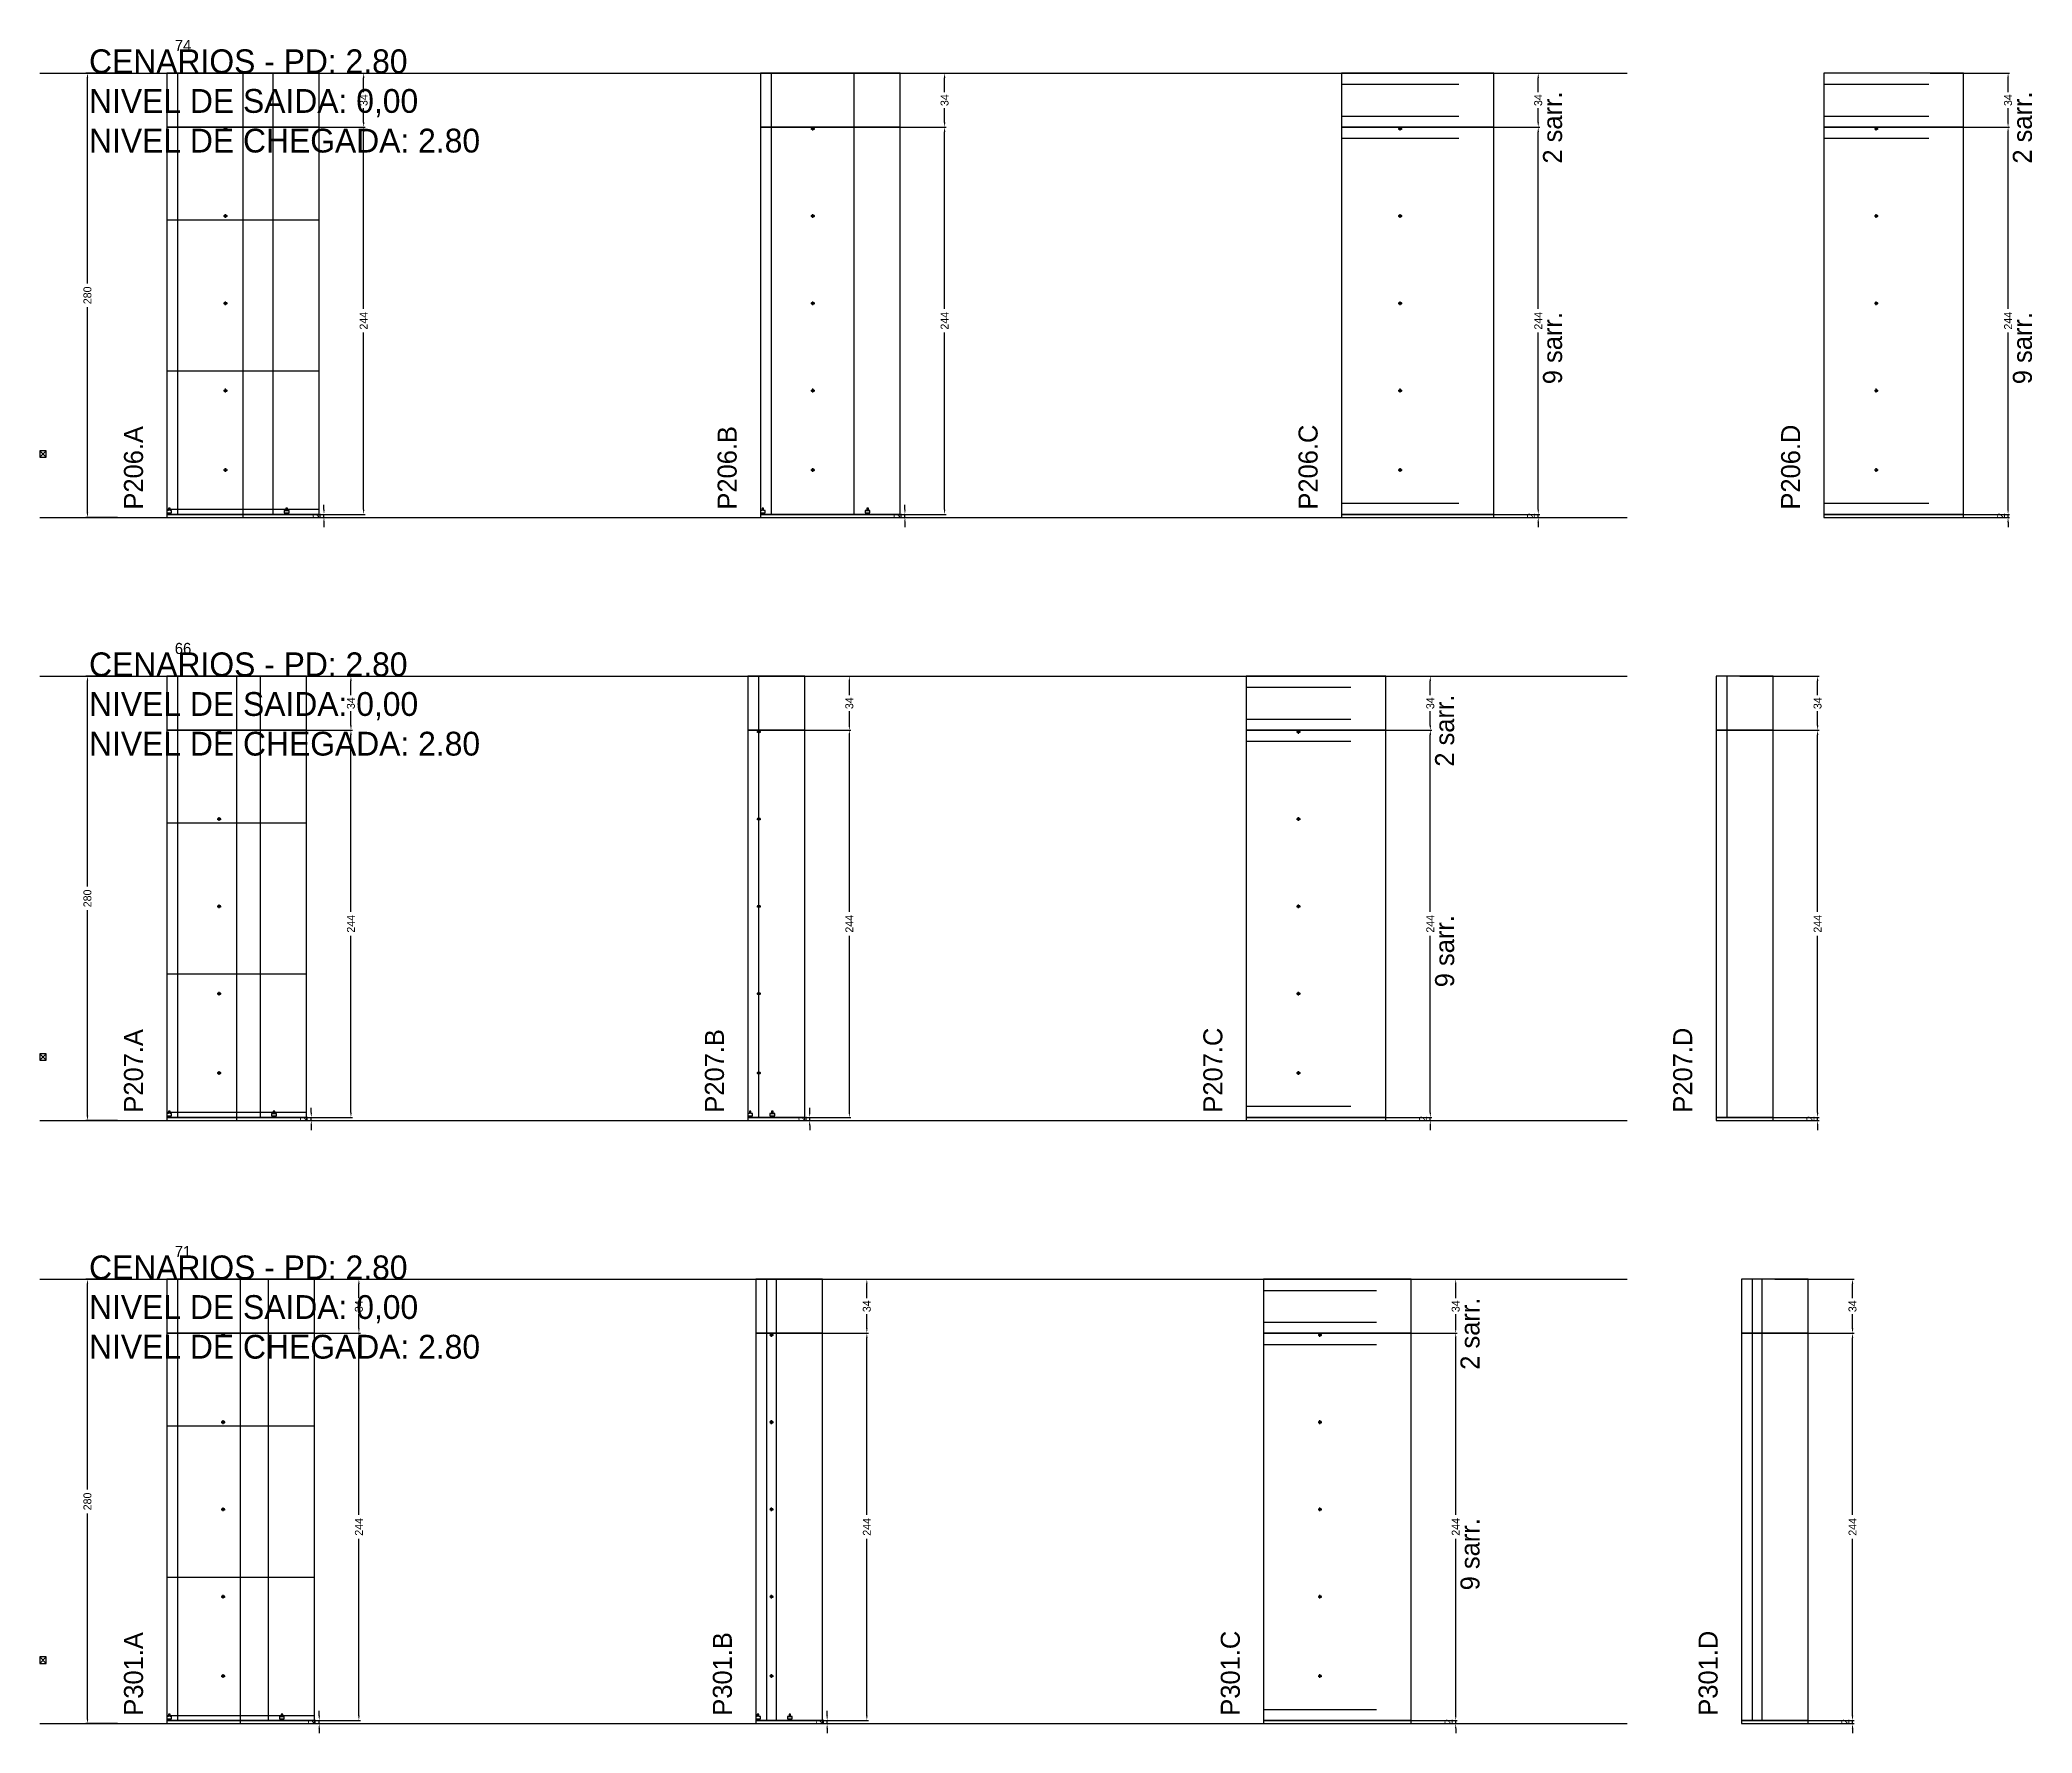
# Model space of a CAD drawing. Header units: centimetres. Extents: x -8500 to 4127, y -3806 to 295.
# Drawn here: x -7000 to -5745, y -3046 to -1979 of the extents above; entities that cross this region are included whole.
import ezdxf

# ---------------------------------------------------------------- set-up
doc = ezdxf.new("R2010")
doc.units = ezdxf.units.CM
doc.linetypes.add('DASHED', pattern=[2, -2])
for name, color, linetype in [('COTA', 241, 'Continuous'), ('COTAS FURACAO', 16, 'Continuous'), ('Madeira', 30, 'Continuous'), ('NOMENCLATURA', 7, 'Continuous'), ('Nível', 160, 'Continuous'), ('Painéis', 200, 'Continuous'), ('Perfil Metálico', 150, 'Continuous'), ('SARR_2.2x7', 40, 'Continuous'), ('SARRAFO DE PRESSAO', 200, 'Continuous'), ('texto', 7, 'Continuous')]:
    doc.layers.add(name, color=color, linetype=linetype)
doc.dimstyles.new('PAINEL-NOVA', dxfattribs={"dimtxt": 5, "dimasz": 3, "dimexe": 1, "dimexo": 1, "dimgap": 1, "dimtad": 1, "dimcen": 2.5, "dimazin": 3, "dimtfac": 1, "dimtmove": 0, "dimatfit": 3})

# ---------------------------------------------------------------- blocks, each defined once
blk = doc.blocks.new('_CLOSEDFILLED')
at = {"color": 0, "linetype": 'BYBLOCK'}
blk.add_solid([(-1, 0.16), (0, 0), (-1, -0.16)], dxfattribs=at)
blk = doc.blocks.new('*D131')
for p, q in [((-6951, -2000), (-6971, -2000)), ((-6970, -2132.5), (-6970, -2003)), ((-6970, -2277), (-6970, -2147.5)), ((-6951, -2280), (-6971, -2280))]:
    blk.add_line(p, q)
at = {"layer": 'Defpoints'}
for p in [(-6950, -2000), (-6970, -2280), (-6950, -2280)]:
    blk.add_point(p, dxfattribs=at)
at = {"layer": 'COTA', "xscale": 3, "yscale": 3}
for p, rotation in [((-6970, -2000), 90), ((-6970, -2280), 270)]:
    blk.add_blockref('_CLOSEDFILLED', p, dxfattribs=dict(at, rotation=rotation))
at = {"layer": 'COTA', "insert": (-6970, -2140), "char_height": 5, "attachment_point": 5, "rotation": 90}
blk.add_mtext('280', dxfattribs=at)
blk = doc.blocks.new('MULDURA')
at = {"layer": 'Paineis'}
for p, q in [((0, 0), (4, 4)), ((4, 0), (0, 4))]:
    blk.add_line(p, q, dxfattribs=at)
blk.add_lwpolyline([(0, 0), (4, 0), (4, 4), (0, 4)], close=True, dxfattribs=at)
blk = doc.blocks.new('*D133')
for p, q in [((-6845, -2034), (-6795, -2034)), ((-6796, -2148.5), (-6796, -2037)), ((-6796, -2275), (-6796, -2163.5)), ((-6845, -2278), (-6795, -2278))]:
    blk.add_line(p, q)
at = {"layer": 'Defpoints'}
for p in [(-6846, -2034), (-6846, -2278), (-6796, -2278)]:
    blk.add_point(p, dxfattribs=at)
at = {"layer": 'COTA', "xscale": 3, "yscale": 3}
for p, rotation in [((-6796, -2034), 90), ((-6796, -2278), 270)]:
    blk.add_blockref('_CLOSEDFILLED', p, dxfattribs=dict(at, rotation=rotation))
at = {"layer": 'COTA', "insert": (-6796, -2156), "char_height": 5, "attachment_point": 5, "rotation": 90}
blk.add_mtext('244', dxfattribs=at)
blk = doc.blocks.new('*D134')
for p, q in [((-6845, -2000), (-6795, -2000)), ((-6796, -2012), (-6796, -2003)), ((-6796, -2031), (-6796, -2022)), ((-6845, -2034), (-6795, -2034))]:
    blk.add_line(p, q)
at = {"layer": 'Defpoints'}
for p in [(-6846, -2000), (-6846, -2034), (-6796, -2034)]:
    blk.add_point(p, dxfattribs=at)
at = {"layer": 'COTA', "xscale": 3, "yscale": 3}
for p, rotation in [((-6796, -2000), 90), ((-6796, -2034), 270)]:
    blk.add_blockref('_CLOSEDFILLED', p, dxfattribs=dict(at, rotation=rotation))
at = {"layer": 'COTA', "insert": (-6796, -2017), "char_height": 5, "attachment_point": 5, "rotation": 90}
blk.add_mtext('34', dxfattribs=at)
blk = doc.blocks.new('SLIPTEE')
at = {"layer": 'Paineis'}
blk.add_lwpolyline([(0, 0), (3, 0), (3, 1.5), (2, 1.5), (2, 3), (1, 3), (1, 1.5), (0, 1.5)], close=True, dxfattribs=at)
blk = doc.blocks.new('SLIPTDD')
at = {"layer": 'Paineis'}
blk.add_line((0, 1.5), (3, 1.5), dxfattribs=at)
blk.add_lwpolyline([(0, 0), (3, 0), (3, 1.5), (2, 1.5), (2, 3), (1, 3), (1, 1.5), (0, 1.5)], close=True, dxfattribs=at)
blk = doc.blocks.new('furacao')
at = {"layer": 'COTAS FURACAO'}
for p, q in [((-1.2, 0), (1.2, 0)), ((0, -1.2), (0, 1.2))]:
    blk.add_line(p, q, dxfattribs=at)
blk.add_circle((0, 0), 0.8, dxfattribs=at)
blk = doc.blocks.new('*D136')
for p, q in [((-6479, -2034), (-6429, -2034)), ((-6430, -2148.5), (-6430, -2037)), ((-6430, -2275), (-6430, -2163.5)), ((-6479, -2278), (-6429, -2278))]:
    blk.add_line(p, q)
at = {"layer": 'Defpoints'}
for p in [(-6480, -2034), (-6480, -2278), (-6430, -2278)]:
    blk.add_point(p, dxfattribs=at)
at = {"layer": 'COTA', "xscale": 3, "yscale": 3}
for p, rotation in [((-6430, -2034), 90), ((-6430, -2278), 270)]:
    blk.add_blockref('_CLOSEDFILLED', p, dxfattribs=dict(at, rotation=rotation))
at = {"layer": 'COTA', "insert": (-6430, -2156), "char_height": 5, "attachment_point": 5, "rotation": 90}
blk.add_mtext('244', dxfattribs=at)
blk = doc.blocks.new('*D137')
for p, q in [((-6479, -2000), (-6429, -2000)), ((-6430, -2012), (-6430, -2003)), ((-6430, -2031), (-6430, -2022)), ((-6479, -2034), (-6429, -2034))]:
    blk.add_line(p, q)
at = {"layer": 'Defpoints'}
for p in [(-6480, -2000), (-6480, -2034), (-6430, -2034)]:
    blk.add_point(p, dxfattribs=at)
at = {"layer": 'COTA', "xscale": 3, "yscale": 3}
for p, rotation in [((-6430, -2000), 90), ((-6430, -2034), 270)]:
    blk.add_blockref('_CLOSEDFILLED', p, dxfattribs=dict(at, rotation=rotation))
at = {"layer": 'COTA', "insert": (-6430, -2017), "char_height": 5, "attachment_point": 5, "rotation": 90}
blk.add_mtext('34', dxfattribs=at)
blk = doc.blocks.new('*D139')
for p, q in [((-6105, -2034), (-6055, -2034)), ((-6056, -2148.5), (-6056, -2037)), ((-6056, -2275), (-6056, -2163.5)), ((-6105, -2278), (-6055, -2278))]:
    blk.add_line(p, q)
at = {"layer": 'Defpoints'}
for p in [(-6106, -2034), (-6106, -2278), (-6056, -2278)]:
    blk.add_point(p, dxfattribs=at)
at = {"layer": 'COTA', "xscale": 3, "yscale": 3}
for p, rotation in [((-6056, -2034), 90), ((-6056, -2278), 270)]:
    blk.add_blockref('_CLOSEDFILLED', p, dxfattribs=dict(at, rotation=rotation))
at = {"layer": 'COTA', "insert": (-6056, -2156), "char_height": 5, "attachment_point": 5, "rotation": 90}
blk.add_mtext('244', dxfattribs=at)
blk = doc.blocks.new('*D140')
for p, q in [((-6105, -2000), (-6055, -2000)), ((-6056, -2012), (-6056, -2003)), ((-6056, -2031), (-6056, -2022)), ((-6105, -2034), (-6055, -2034))]:
    blk.add_line(p, q)
at = {"layer": 'Defpoints'}
for p in [(-6106, -2000), (-6106, -2034), (-6056, -2034)]:
    blk.add_point(p, dxfattribs=at)
at = {"layer": 'COTA', "xscale": 3, "yscale": 3}
for p, rotation in [((-6056, -2000), 90), ((-6056, -2034), 270)]:
    blk.add_blockref('_CLOSEDFILLED', p, dxfattribs=dict(at, rotation=rotation))
at = {"layer": 'COTA', "insert": (-6056, -2017), "char_height": 5, "attachment_point": 5, "rotation": 90}
blk.add_mtext('34', dxfattribs=at)
blk = doc.blocks.new('*D142')
for p, q in [((-5809, -2034), (-5759, -2034)), ((-5760, -2148.5), (-5760, -2037)), ((-5760, -2275), (-5760, -2163.5)), ((-5809, -2278), (-5759, -2278))]:
    blk.add_line(p, q)
at = {"layer": 'Defpoints'}
for p in [(-5810, -2034), (-5810, -2278), (-5760, -2278)]:
    blk.add_point(p, dxfattribs=at)
at = {"layer": 'COTA', "xscale": 3, "yscale": 3}
for p, rotation in [((-5760, -2034), 90), ((-5760, -2278), 270)]:
    blk.add_blockref('_CLOSEDFILLED', p, dxfattribs=dict(at, rotation=rotation))
at = {"layer": 'COTA', "insert": (-5760, -2156), "char_height": 5, "attachment_point": 5, "rotation": 90}
blk.add_mtext('244', dxfattribs=at)
blk = doc.blocks.new('*D143')
for p, q in [((-5809, -2000), (-5759, -2000)), ((-5760, -2012), (-5760, -2003)), ((-5760, -2031), (-5760, -2022)), ((-5809, -2034), (-5759, -2034))]:
    blk.add_line(p, q)
at = {"layer": 'Defpoints'}
for p in [(-5810, -2000), (-5810, -2034), (-5760, -2034)]:
    blk.add_point(p, dxfattribs=at)
at = {"layer": 'COTA', "xscale": 3, "yscale": 3}
for p, rotation in [((-5760, -2000), 90), ((-5760, -2034), 270)]:
    blk.add_blockref('_CLOSEDFILLED', p, dxfattribs=dict(at, rotation=rotation))
at = {"layer": 'COTA', "insert": (-5760, -2017), "char_height": 5, "attachment_point": 5, "rotation": 90}
blk.add_mtext('34', dxfattribs=at)
blk = doc.blocks.new('*D157')
for p, q in [((-6951, -2380), (-6971, -2380)), ((-6970, -2512.5), (-6970, -2383)), ((-6970, -2657), (-6970, -2527.5)), ((-6951, -2660), (-6971, -2660))]:
    blk.add_line(p, q)
at = {"layer": 'Defpoints'}
for p in [(-6950, -2380), (-6970, -2660), (-6950, -2660)]:
    blk.add_point(p, dxfattribs=at)
at = {"layer": 'COTA', "xscale": 3, "yscale": 3}
for p, rotation in [((-6970, -2380), 90), ((-6970, -2660), 270)]:
    blk.add_blockref('_CLOSEDFILLED', p, dxfattribs=dict(at, rotation=rotation))
at = {"layer": 'COTA', "insert": (-6970, -2520), "char_height": 5, "attachment_point": 5, "rotation": 90}
blk.add_mtext('280', dxfattribs=at)
blk = doc.blocks.new('*D159')
for p, q in [((-6853, -2414), (-6803, -2414)), ((-6804, -2528.5), (-6804, -2417)), ((-6804, -2655), (-6804, -2543.5)), ((-6853, -2658), (-6803, -2658))]:
    blk.add_line(p, q)
at = {"layer": 'Defpoints'}
for p in [(-6854, -2414), (-6854, -2658), (-6804, -2658)]:
    blk.add_point(p, dxfattribs=at)
at = {"layer": 'COTA', "xscale": 3, "yscale": 3}
for p, rotation in [((-6804, -2414), 90), ((-6804, -2658), 270)]:
    blk.add_blockref('_CLOSEDFILLED', p, dxfattribs=dict(at, rotation=rotation))
at = {"layer": 'COTA', "insert": (-6804, -2536), "char_height": 5, "attachment_point": 5, "rotation": 90}
blk.add_mtext('244', dxfattribs=at)
blk = doc.blocks.new('*D160')
for p, q in [((-6853, -2380), (-6803, -2380)), ((-6804, -2392), (-6804, -2383)), ((-6804, -2411), (-6804, -2402)), ((-6853, -2414), (-6803, -2414))]:
    blk.add_line(p, q)
at = {"layer": 'Defpoints'}
for p in [(-6854, -2380), (-6854, -2414), (-6804, -2414)]:
    blk.add_point(p, dxfattribs=at)
at = {"layer": 'COTA', "xscale": 3, "yscale": 3}
for p, rotation in [((-6804, -2380), 90), ((-6804, -2414), 270)]:
    blk.add_blockref('_CLOSEDFILLED', p, dxfattribs=dict(at, rotation=rotation))
at = {"layer": 'COTA', "insert": (-6804, -2397), "char_height": 5, "attachment_point": 5, "rotation": 90}
blk.add_mtext('34', dxfattribs=at)
blk = doc.blocks.new('*D162')
for p, q in [((-6539, -2414), (-6489, -2414)), ((-6490, -2528.5), (-6490, -2417)), ((-6490, -2655), (-6490, -2543.5)), ((-6539, -2658), (-6489, -2658))]:
    blk.add_line(p, q)
at = {"layer": 'Defpoints'}
for p in [(-6540, -2414), (-6540, -2658), (-6490, -2658)]:
    blk.add_point(p, dxfattribs=at)
at = {"layer": 'COTA', "xscale": 3, "yscale": 3}
for p, rotation in [((-6490, -2414), 90), ((-6490, -2658), 270)]:
    blk.add_blockref('_CLOSEDFILLED', p, dxfattribs=dict(at, rotation=rotation))
at = {"layer": 'COTA', "insert": (-6490, -2536), "char_height": 5, "attachment_point": 5, "rotation": 90}
blk.add_mtext('244', dxfattribs=at)
blk = doc.blocks.new('*D163')
for p, q in [((-6539, -2380), (-6489, -2380)), ((-6490, -2392), (-6490, -2383)), ((-6490, -2411), (-6490, -2402)), ((-6539, -2414), (-6489, -2414))]:
    blk.add_line(p, q)
at = {"layer": 'Defpoints'}
for p in [(-6540, -2380), (-6540, -2414), (-6490, -2414)]:
    blk.add_point(p, dxfattribs=at)
at = {"layer": 'COTA', "xscale": 3, "yscale": 3}
for p, rotation in [((-6490, -2380), 90), ((-6490, -2414), 270)]:
    blk.add_blockref('_CLOSEDFILLED', p, dxfattribs=dict(at, rotation=rotation))
at = {"layer": 'COTA', "insert": (-6490, -2397), "char_height": 5, "attachment_point": 5, "rotation": 90}
blk.add_mtext('34', dxfattribs=at)
blk = doc.blocks.new('*D165')
for p, q in [((-6173, -2414), (-6123, -2414)), ((-6124, -2528.5), (-6124, -2417)), ((-6124, -2655), (-6124, -2543.5)), ((-6173, -2658), (-6123, -2658))]:
    blk.add_line(p, q)
at = {"layer": 'Defpoints'}
for p in [(-6174, -2414), (-6174, -2658), (-6124, -2658)]:
    blk.add_point(p, dxfattribs=at)
at = {"layer": 'COTA', "xscale": 3, "yscale": 3}
for p, rotation in [((-6124, -2414), 90), ((-6124, -2658), 270)]:
    blk.add_blockref('_CLOSEDFILLED', p, dxfattribs=dict(at, rotation=rotation))
at = {"layer": 'COTA', "insert": (-6124, -2536), "char_height": 5, "attachment_point": 5, "rotation": 90}
blk.add_mtext('244', dxfattribs=at)
blk = doc.blocks.new('*D166')
for p, q in [((-6173, -2380), (-6123, -2380)), ((-6124, -2392), (-6124, -2383)), ((-6124, -2411), (-6124, -2402)), ((-6173, -2414), (-6123, -2414))]:
    blk.add_line(p, q)
at = {"layer": 'Defpoints'}
for p in [(-6174, -2380), (-6174, -2414), (-6124, -2414)]:
    blk.add_point(p, dxfattribs=at)
at = {"layer": 'COTA', "xscale": 3, "yscale": 3}
for p, rotation in [((-6124, -2380), 90), ((-6124, -2414), 270)]:
    blk.add_blockref('_CLOSEDFILLED', p, dxfattribs=dict(at, rotation=rotation))
at = {"layer": 'COTA', "insert": (-6124, -2397), "char_height": 5, "attachment_point": 5, "rotation": 90}
blk.add_mtext('34', dxfattribs=at)
blk = doc.blocks.new('*D168')
for p, q in [((-5929, -2414), (-5879, -2414)), ((-5880, -2528.5), (-5880, -2417)), ((-5880, -2655), (-5880, -2543.5)), ((-5929, -2658), (-5879, -2658))]:
    blk.add_line(p, q)
at = {"layer": 'Defpoints'}
for p in [(-5930, -2414), (-5930, -2658), (-5880, -2658)]:
    blk.add_point(p, dxfattribs=at)
at = {"layer": 'COTA', "xscale": 3, "yscale": 3}
for p, rotation in [((-5880, -2414), 90), ((-5880, -2658), 270)]:
    blk.add_blockref('_CLOSEDFILLED', p, dxfattribs=dict(at, rotation=rotation))
at = {"layer": 'COTA', "insert": (-5880, -2536), "char_height": 5, "attachment_point": 5, "rotation": 90}
blk.add_mtext('244', dxfattribs=at)
blk = doc.blocks.new('*D169')
for p, q in [((-5929, -2380), (-5879, -2380)), ((-5880, -2392), (-5880, -2383)), ((-5880, -2411), (-5880, -2402)), ((-5929, -2414), (-5879, -2414))]:
    blk.add_line(p, q)
at = {"layer": 'Defpoints'}
for p in [(-5930, -2380), (-5930, -2414), (-5880, -2414)]:
    blk.add_point(p, dxfattribs=at)
at = {"layer": 'COTA', "xscale": 3, "yscale": 3}
for p, rotation in [((-5880, -2380), 90), ((-5880, -2414), 270)]:
    blk.add_blockref('_CLOSEDFILLED', p, dxfattribs=dict(at, rotation=rotation))
at = {"layer": 'COTA', "insert": (-5880, -2397), "char_height": 5, "attachment_point": 5, "rotation": 90}
blk.add_mtext('34', dxfattribs=at)
blk = doc.blocks.new('*D183')
for p, q in [((-6951, -2760), (-6971, -2760)), ((-6970, -2892.5), (-6970, -2763)), ((-6970, -3037), (-6970, -2907.5)), ((-6951, -3040), (-6971, -3040))]:
    blk.add_line(p, q)
at = {"layer": 'Defpoints'}
for p in [(-6950, -2760), (-6970, -3040), (-6950, -3040)]:
    blk.add_point(p, dxfattribs=at)
at = {"layer": 'COTA', "xscale": 3, "yscale": 3}
for p, rotation in [((-6970, -2760), 90), ((-6970, -3040), 270)]:
    blk.add_blockref('_CLOSEDFILLED', p, dxfattribs=dict(at, rotation=rotation))
at = {"layer": 'COTA', "insert": (-6970, -2900), "char_height": 5, "attachment_point": 5, "rotation": 90}
blk.add_mtext('280', dxfattribs=at)
blk = doc.blocks.new('*D185')
for p, q in [((-6848, -2794), (-6798, -2794)), ((-6799, -2908.5), (-6799, -2797)), ((-6799, -3035), (-6799, -2923.5)), ((-6848, -3038), (-6798, -3038))]:
    blk.add_line(p, q)
at = {"layer": 'Defpoints'}
for p in [(-6849, -2794), (-6849, -3038), (-6799, -3038)]:
    blk.add_point(p, dxfattribs=at)
at = {"layer": 'COTA', "xscale": 3, "yscale": 3}
for p, rotation in [((-6799, -2794), 90), ((-6799, -3038), 270)]:
    blk.add_blockref('_CLOSEDFILLED', p, dxfattribs=dict(at, rotation=rotation))
at = {"layer": 'COTA', "insert": (-6799, -2916), "char_height": 5, "attachment_point": 5, "rotation": 90}
blk.add_mtext('244', dxfattribs=at)
blk = doc.blocks.new('*D186')
for p, q in [((-6848, -2760), (-6798, -2760)), ((-6799, -2772), (-6799, -2763)), ((-6799, -2791), (-6799, -2782)), ((-6848, -2794), (-6798, -2794))]:
    blk.add_line(p, q)
at = {"layer": 'Defpoints'}
for p in [(-6849, -2760), (-6849, -2794), (-6799, -2794)]:
    blk.add_point(p, dxfattribs=at)
at = {"layer": 'COTA', "xscale": 3, "yscale": 3}
for p, rotation in [((-6799, -2760), 90), ((-6799, -2794), 270)]:
    blk.add_blockref('_CLOSEDFILLED', p, dxfattribs=dict(at, rotation=rotation))
at = {"layer": 'COTA', "insert": (-6799, -2777), "char_height": 5, "attachment_point": 5, "rotation": 90}
blk.add_mtext('34', dxfattribs=at)
blk = doc.blocks.new('*D188')
for p, q in [((-6528, -2794), (-6478, -2794)), ((-6479, -2908.5), (-6479, -2797)), ((-6479, -3035), (-6479, -2923.5)), ((-6528, -3038), (-6478, -3038))]:
    blk.add_line(p, q)
at = {"layer": 'Defpoints'}
for p in [(-6529, -2794), (-6529, -3038), (-6479, -3038)]:
    blk.add_point(p, dxfattribs=at)
at = {"layer": 'COTA', "xscale": 3, "yscale": 3}
for p, rotation in [((-6479, -2794), 90), ((-6479, -3038), 270)]:
    blk.add_blockref('_CLOSEDFILLED', p, dxfattribs=dict(at, rotation=rotation))
at = {"layer": 'COTA', "insert": (-6479, -2916), "char_height": 5, "attachment_point": 5, "rotation": 90}
blk.add_mtext('244', dxfattribs=at)
blk = doc.blocks.new('*D189')
for p, q in [((-6528, -2760), (-6478, -2760)), ((-6479, -2772), (-6479, -2763)), ((-6479, -2791), (-6479, -2782)), ((-6528, -2794), (-6478, -2794))]:
    blk.add_line(p, q)
at = {"layer": 'Defpoints'}
for p in [(-6529, -2760), (-6529, -2794), (-6479, -2794)]:
    blk.add_point(p, dxfattribs=at)
at = {"layer": 'COTA', "xscale": 3, "yscale": 3}
for p, rotation in [((-6479, -2760), 90), ((-6479, -2794), 270)]:
    blk.add_blockref('_CLOSEDFILLED', p, dxfattribs=dict(at, rotation=rotation))
at = {"layer": 'COTA', "insert": (-6479, -2777), "char_height": 5, "attachment_point": 5, "rotation": 90}
blk.add_mtext('34', dxfattribs=at)
blk = doc.blocks.new('*D191')
for p, q in [((-6157, -2794), (-6107, -2794)), ((-6108, -2908.5), (-6108, -2797)), ((-6108, -3035), (-6108, -2923.5)), ((-6157, -3038), (-6107, -3038))]:
    blk.add_line(p, q)
at = {"layer": 'Defpoints'}
for p in [(-6158, -2794), (-6158, -3038), (-6108, -3038)]:
    blk.add_point(p, dxfattribs=at)
at = {"layer": 'COTA', "xscale": 3, "yscale": 3}
for p, rotation in [((-6108, -2794), 90), ((-6108, -3038), 270)]:
    blk.add_blockref('_CLOSEDFILLED', p, dxfattribs=dict(at, rotation=rotation))
at = {"layer": 'COTA', "insert": (-6108, -2916), "char_height": 5, "attachment_point": 5, "rotation": 90}
blk.add_mtext('244', dxfattribs=at)
blk = doc.blocks.new('*D192')
for p, q in [((-6157, -2760), (-6107, -2760)), ((-6108, -2772), (-6108, -2763)), ((-6108, -2791), (-6108, -2782)), ((-6157, -2794), (-6107, -2794))]:
    blk.add_line(p, q)
at = {"layer": 'Defpoints'}
for p in [(-6158, -2760), (-6158, -2794), (-6108, -2794)]:
    blk.add_point(p, dxfattribs=at)
at = {"layer": 'COTA', "xscale": 3, "yscale": 3}
for p, rotation in [((-6108, -2760), 90), ((-6108, -2794), 270)]:
    blk.add_blockref('_CLOSEDFILLED', p, dxfattribs=dict(at, rotation=rotation))
at = {"layer": 'COTA', "insert": (-6108, -2777), "char_height": 5, "attachment_point": 5, "rotation": 90}
blk.add_mtext('34', dxfattribs=at)
blk = doc.blocks.new('*D194')
for p, q in [((-5907, -2794), (-5857, -2794)), ((-5858, -2908.5), (-5858, -2797)), ((-5858, -3035), (-5858, -2923.5)), ((-5907, -3038), (-5857, -3038))]:
    blk.add_line(p, q)
at = {"layer": 'Defpoints'}
for p in [(-5908, -2794), (-5908, -3038), (-5858, -3038)]:
    blk.add_point(p, dxfattribs=at)
at = {"layer": 'COTA', "xscale": 3, "yscale": 3}
for p, rotation in [((-5858, -2794), 90), ((-5858, -3038), 270)]:
    blk.add_blockref('_CLOSEDFILLED', p, dxfattribs=dict(at, rotation=rotation))
at = {"layer": 'COTA', "insert": (-5858, -2916), "char_height": 5, "attachment_point": 5, "rotation": 90}
blk.add_mtext('244', dxfattribs=at)
blk = doc.blocks.new('*D195')
for p, q in [((-5907, -2760), (-5857, -2760)), ((-5858, -2772), (-5858, -2763)), ((-5858, -2791), (-5858, -2782)), ((-5907, -2794), (-5857, -2794))]:
    blk.add_line(p, q)
at = {"layer": 'Defpoints'}
for p in [(-5908, -2760), (-5908, -2794), (-5858, -2794)]:
    blk.add_point(p, dxfattribs=at)
at = {"layer": 'COTA', "xscale": 3, "yscale": 3}
for p, rotation in [((-5858, -2760), 90), ((-5858, -2794), 270)]:
    blk.add_blockref('_CLOSEDFILLED', p, dxfattribs=dict(at, rotation=rotation))
at = {"layer": 'COTA', "insert": (-5858, -2777), "char_height": 5, "attachment_point": 5, "rotation": 90}
blk.add_mtext('34', dxfattribs=at)

msp = doc.modelspace()

# ---------------------------------------------------------------- linework, layer by layer
at = {"layer": 'Madeira'}
for points in [[(-6920, -2092.4), (-6824, -2092.4)], [(-6920, -2187.6), (-6824, -2187.6)], [(-6920, -2472.4), (-6832, -2472.4)], [(-6920, -2567.6), (-6832, -2567.6)], [(-6920, -2852.4), (-6827, -2852.4)], [(-6920, -2947.6), (-6827, -2947.6)]]:
    msp.add_lwpolyline(points, dxfattribs=at)
at = {"layer": 'Nível', "linetype": 'DASHED'}
for points in [[(-7000, -2000), (-6000, -2000)], [(-7000, -2280), (-6000, -2280)], [(-7000, -2380), (-6000, -2380)], [(-7000, -2660), (-6000, -2660)], [(-7000, -2760), (-6000, -2760)], [(-7000, -3040), (-6000, -3040)]]:
    msp.add_lwpolyline(points, dxfattribs=at)
at = {"layer": 'Painéis'}
for points in [[(-6920, -2034), (-6824, -2034), (-6824, -2000), (-6920, -2000)], [(-6920, -2280), (-6824, -2280), (-6824, -2000), (-6920, -2000)], [(-6546, -2034), (-6458, -2034), (-6458, -2000), (-6546, -2000)], [(-6180, -2034), (-6084, -2034), (-6084, -2000), (-6180, -2000)], [(-5876, -2034), (-5788, -2034), (-5788, -2000), (-5876, -2000)], [(-6920, -2278), (-6824, -2278), (-6824, -2034), (-6920, -2034)], [(-6546, -2278), (-6458, -2278), (-6458, -2034), (-6546, -2034)], [(-6180, -2278), (-6084, -2278), (-6084, -2034), (-6180, -2034)], [(-5876, -2278), (-5788, -2278), (-5788, -2034), (-5876, -2034)], [(-6920, -2280), (-6824, -2280), (-6824, -2278), (-6920, -2278)], [(-6546, -2280), (-6458, -2280), (-6458, -2278), (-6546, -2278)], [(-6180, -2280), (-6084, -2280), (-6084, -2278), (-6180, -2278)], [(-5876, -2280), (-5788, -2280), (-5788, -2278), (-5876, -2278)], [(-6920, -2414), (-6832, -2414), (-6832, -2380), (-6920, -2380)], [(-6920, -2660), (-6832, -2660), (-6832, -2380), (-6920, -2380)], [(-6554, -2414), (-6518, -2414), (-6518, -2380), (-6554, -2380)], [(-6240, -2414), (-6152, -2414), (-6152, -2380), (-6240, -2380)], [(-5944, -2414), (-5908, -2414), (-5908, -2380), (-5944, -2380)], [(-6920, -2658), (-6832, -2658), (-6832, -2414), (-6920, -2414)], [(-6554, -2658), (-6518, -2658), (-6518, -2414), (-6554, -2414)], [(-6240, -2658), (-6152, -2658), (-6152, -2414), (-6240, -2414)], [(-5944, -2658), (-5908, -2658), (-5908, -2414), (-5944, -2414)], [(-6920, -2660), (-6832, -2660), (-6832, -2658), (-6920, -2658)], [(-6554, -2660), (-6518, -2660), (-6518, -2658), (-6554, -2658)], [(-6240, -2660), (-6152, -2660), (-6152, -2658), (-6240, -2658)], [(-5944, -2660), (-5908, -2660), (-5908, -2658), (-5944, -2658)], [(-6920, -2794), (-6827, -2794), (-6827, -2760), (-6920, -2760)], [(-6920, -3040), (-6827, -3040), (-6827, -2760), (-6920, -2760)], [(-6549, -2794), (-6507, -2794), (-6507, -2760), (-6549, -2760)], [(-6229, -2794), (-6136, -2794), (-6136, -2760), (-6229, -2760)], [(-5928, -2794), (-5886, -2794), (-5886, -2760), (-5928, -2760)], [(-6920, -3038), (-6827, -3038), (-6827, -2794), (-6920, -2794)], [(-6549, -3038), (-6507, -3038), (-6507, -2794), (-6549, -2794)], [(-6229, -3038), (-6136, -3038), (-6136, -2794), (-6229, -2794)], [(-5928, -3038), (-5886, -3038), (-5886, -2794), (-5928, -2794)], [(-6920, -3040), (-6827, -3040), (-6827, -3038), (-6920, -3038)], [(-6549, -3040), (-6507, -3040), (-6507, -3038), (-6549, -3038)], [(-6229, -3040), (-6136, -3040), (-6136, -3038), (-6229, -3038)], [(-5928, -3040), (-5886, -3040), (-5886, -3038), (-5928, -3038)]]:
    msp.add_lwpolyline(points, close=True, dxfattribs=at)
at = {"layer": 'Perfil Metálico'}
for p, q in [((-6872, -2280), (-6872, -2000)), ((-6876, -2660), (-6876, -2380)), ((-6873.5, -3040), (-6873.5, -2760))]:
    msp.add_line(p, q, dxfattribs=at)
at = {"layer": 'SARR_2.2x7'}
for points in [[(-6913, -2034), (-6913, -2000)], [(-6853, -2034), (-6853, -2000)], [(-6539, -2034), (-6539, -2000)], [(-6487, -2034), (-6487, -2000)], [(-6180, -2007), (-6106, -2007)], [(-5876, -2007), (-5810, -2007)], [(-6180, -2027), (-6106, -2027)], [(-5876, -2027), (-5810, -2027)], [(-6180, -2041), (-6106, -2041)], [(-5876, -2041), (-5810, -2041)], [(-6180, -2271), (-6106, -2271)], [(-5876, -2271), (-5810, -2271)], [(-6913, -2414), (-6913, -2380)], [(-6861, -2414), (-6861, -2380)], [(-6547, -2414), (-6547, -2380)], [(-6547, -2414), (-6547, -2380)], [(-5937, -2414), (-5937, -2380)], [(-5937, -2414), (-5937, -2380)], [(-6240, -2387), (-6174, -2387)], [(-6240, -2407), (-6174, -2407)], [(-6240, -2421), (-6174, -2421)], [(-6240, -2651), (-6174, -2651)], [(-6913, -2794), (-6913, -2760)], [(-6856, -2794), (-6856, -2760)], [(-6542, -2794), (-6542, -2760)], [(-6536, -2794), (-6536, -2760)], [(-5921, -2794), (-5921, -2760)], [(-5915, -2794), (-5915, -2760)], [(-6229, -2767), (-6158, -2767)], [(-6229, -2787), (-6158, -2787)], [(-6229, -2801), (-6158, -2801)], [(-6229, -3031), (-6158, -3031)]]:
    msp.add_lwpolyline(points, dxfattribs=at)
at = {"layer": 'SARR_2.2x7', "linetype": 'DASHED'}
for points in [[(-6913, -2278), (-6913, -2034)], [(-6853, -2278), (-6853, -2034)], [(-6539, -2278), (-6539, -2034)], [(-6487, -2278), (-6487, -2034)], [(-6913, -2658), (-6913, -2414)], [(-6861, -2658), (-6861, -2414)], [(-6547, -2658), (-6547, -2414)], [(-6547, -2658), (-6547, -2414)], [(-5937, -2658), (-5937, -2414)], [(-5937, -2658), (-5937, -2414)], [(-6913, -3038), (-6913, -2794)], [(-6856, -3038), (-6856, -2794)], [(-6542, -3038), (-6542, -2794)], [(-6536, -3038), (-6536, -2794)], [(-5921, -3038), (-5921, -2794)], [(-5915, -3038), (-5915, -2794)]]:
    msp.add_lwpolyline(points, dxfattribs=at)
at = {"layer": 'SARRAFO DE PRESSAO'}
for points in [[(-6920, -2280), (-6824, -2280), (-6824, -2275), (-6920, -2275)], [(-6920, -2660), (-6832, -2660), (-6832, -2655), (-6920, -2655)], [(-6920, -3040), (-6827, -3040), (-6827, -3035), (-6920, -3035)]]:
    msp.add_lwpolyline(points, close=True, dxfattribs=at)

# ---------------------------------------------------------------- block references
at = {"layer": 'COTA'}
for name, p in [('furacao', (-6883, -2035)), ('furacao', (-6513, -2035)), ('furacao', (-6143, -2035)), ('furacao', (-5843, -2035)), ('furacao', (-6883, -2090)), ('furacao', (-6513, -2090)), ('furacao', (-6143, -2090)), ('furacao', (-5843, -2090)), ('furacao', (-6883, -2145)), ('furacao', (-6513, -2145)), ('furacao', (-6143, -2145)), ('furacao', (-5843, -2145)), ('furacao', (-6883, -2200)), ('furacao', (-6513, -2200)), ('furacao', (-6143, -2200)), ('furacao', (-5843, -2200)), ('MULDURA', (-7000, -2242)), ('furacao', (-6883, -2250)), ('furacao', (-6513, -2250)), ('furacao', (-6143, -2250)), ('furacao', (-5843, -2250)), ('SLIPTEE', (-6920, -2277)), ('SLIPTDD', (-6846, -2277)), ('SLIPTEE', (-6546, -2277)), ('SLIPTDD', (-6480, -2277)), ('furacao', (-6887, -2415)), ('furacao', (-6547, -2415)), ('furacao', (-6207, -2415)), ('furacao', (-6887, -2470)), ('furacao', (-6547, -2470)), ('furacao', (-6207, -2470)), ('furacao', (-6887, -2525)), ('furacao', (-6547, -2525)), ('furacao', (-6207, -2525)), ('furacao', (-6887, -2580)), ('furacao', (-6547, -2580)), ('furacao', (-6207, -2580)), ('MULDURA', (-7000, -2622)), ('furacao', (-6887, -2630)), ('furacao', (-6547, -2630)), ('furacao', (-6207, -2630)), ('SLIPTEE', (-6920, -2657)), ('SLIPTDD', (-6854, -2657)), ('SLIPTEE', (-6554, -2657)), ('SLIPTDD', (-6540, -2657)), ('furacao', (-6884.5, -2795)), ('furacao', (-6539, -2795)), ('furacao', (-6193.5, -2795)), ('furacao', (-6884.5, -2850)), ('furacao', (-6539, -2850)), ('furacao', (-6193.5, -2850)), ('furacao', (-6884.5, -2905)), ('furacao', (-6539, -2905)), ('furacao', (-6193.5, -2905)), ('furacao', (-6884.5, -2960)), ('furacao', (-6539, -2960)), ('furacao', (-6193.5, -2960)), ('MULDURA', (-7000, -3002)), ('furacao', (-6884.5, -3010)), ('furacao', (-6539, -3010)), ('furacao', (-6193.5, -3010)), ('SLIPTEE', (-6920, -3037)), ('SLIPTDD', (-6849, -3037)), ('SLIPTEE', (-6549, -3037)), ('SLIPTDD', (-6529, -3037))]:
    msp.add_blockref(name, p, dxfattribs=at)

# ---------------------------------------------------------------- texts
at = {"layer": 'NOMENCLATURA'}
for s, p in [('CENARIOS - PD: 2.80', (-6969, -2000)), ('NIVEL DE SAIDA: 0,00', (-6969, -2025)), ('NIVEL DE CHEGADA: 2.80', (-6969, -2050)), ('CENARIOS - PD: 2.80', (-6969, -2380)), ('NIVEL DE SAIDA: 0,00', (-6969, -2405)), ('NIVEL DE CHEGADA: 2.80', (-6969, -2430)), ('CENARIOS - PD: 2.80', (-6969, -2760)), ('NIVEL DE SAIDA: 0,00', (-6969, -2785)), ('NIVEL DE CHEGADA: 2.80', (-6969, -2810))]:
    msp.add_text(s, height=15, dxfattribs=at).set_placement(p)
for s, p in [('2 sarr.', (-6041, -2057)), ('2 sarr.', (-5745, -2057)), ('9 sarr.', (-6041, -2196)), ('9 sarr.', (-5745, -2196)), ('P206.A', (-6935, -2275)), ('P206.B', (-6561, -2275)), ('P206.C', (-6195, -2275)), ('P206.D', (-5891, -2275)), ('2 sarr.', (-6109, -2437)), ('9 sarr.', (-6109, -2576)), ('P207.A', (-6935, -2655)), ('P207.B', (-6569, -2655)), ('P207.C', (-6255, -2655)), ('P207.D', (-5959, -2655)), ('2 sarr.', (-6093, -2817)), ('9 sarr.', (-6093, -2956)), ('P301.A', (-6935, -3035)), ('P301.B', (-6564, -3035)), ('P301.C', (-6244, -3035)), ('P301.D', (-5943, -3035))]:
    msp.add_text(s, height=12, rotation=90, dxfattribs=at).set_placement(p)
at = {"layer": 'texto'}
for s, p in [('74', (-6915, -1986)), ('66', (-6915, -2366)), ('71', (-6915, -2746))]:
    msp.add_text(s, height=7, dxfattribs=at).set_placement(p)

# ---------------------------------------------------------------- dimensions: what is measured, and where the dimension line sits
at = {"layer": 'COTA'}
for base, p1, p2, picture, middle in [((-6970, -2280), (-6950, -2280), (-6950, -2000), '*D131', (-6970, -2140)), ((-6796, -2034), (-6846, -2034), (-6846, -2000), '*D134', (-6796, -2017)), ((-6430, -2034), (-6480, -2034), (-6480, -2000), '*D137', (-6430, -2017)), ((-6056, -2034), (-6106, -2034), (-6106, -2000), '*D140', (-6056, -2017)), ((-5760, -2034), (-5810, -2034), (-5810, -2000), '*D143', (-5760, -2017)), ((-6796, -2278), (-6846, -2278), (-6846, -2034), '*D133', (-6796, -2156)), ((-6430, -2278), (-6480, -2278), (-6480, -2034), '*D136', (-6430, -2156)), ((-6056, -2278), (-6106, -2278), (-6106, -2034), '*D139', (-6056, -2156)), ((-5760, -2278), (-5810, -2278), (-5810, -2034), '*D142', (-5760, -2156)), ((-6970, -2660), (-6950, -2660), (-6950, -2380), '*D157', (-6970, -2520)), ((-6804, -2414), (-6854, -2414), (-6854, -2380), '*D160', (-6804, -2397)), ((-6490, -2414), (-6540, -2414), (-6540, -2380), '*D163', (-6490, -2397)), ((-6124, -2414), (-6174, -2414), (-6174, -2380), '*D166', (-6124, -2397)), ((-5880, -2414), (-5930, -2414), (-5930, -2380), '*D169', (-5880, -2397)), ((-6804, -2658), (-6854, -2658), (-6854, -2414), '*D159', (-6804, -2536)), ((-6490, -2658), (-6540, -2658), (-6540, -2414), '*D162', (-6490, -2536)), ((-6124, -2658), (-6174, -2658), (-6174, -2414), '*D165', (-6124, -2536)), ((-5880, -2658), (-5930, -2658), (-5930, -2414), '*D168', (-5880, -2536)), ((-6970, -3040), (-6950, -3040), (-6950, -2760), '*D183', (-6970, -2900)), ((-6799, -2794), (-6849, -2794), (-6849, -2760), '*D186', (-6799, -2777)), ((-6479, -2794), (-6529, -2794), (-6529, -2760), '*D189', (-6479, -2777)), ((-6108, -2794), (-6158, -2794), (-6158, -2760), '*D192', (-6108, -2777)), ((-5858, -2794), (-5908, -2794), (-5908, -2760), '*D195', (-5858, -2777)), ((-6799, -3038), (-6849, -3038), (-6849, -2794), '*D185', (-6799, -2916)), ((-6479, -3038), (-6529, -3038), (-6529, -2794), '*D188', (-6479, -2916)), ((-6108, -3038), (-6158, -3038), (-6158, -2794), '*D191', (-6108, -2916)), ((-5858, -3038), (-5908, -3038), (-5908, -2794), '*D194', (-5858, -2916))]:
    dim = msp.add_linear_dim(base=base, p1=p1, p2=p2, angle=90, dimstyle='PAINEL-NOVA', dxfattribs=at)
    dim.commit()
    dim.dimension.update_dxf_attribs({"geometry": picture, "text_midpoint": middle})
for base, p1, p2 in [((-6821, -2280), (-6846, -2280), (-6846, -2278)), ((-6455, -2280), (-6480, -2280), (-6480, -2278)), ((-6056, -2280), (-6106, -2280), (-6106, -2278)), ((-5760, -2280), (-5810, -2280), (-5810, -2278)), ((-6829, -2660), (-6854, -2660), (-6854, -2658)), ((-6515, -2660), (-6540, -2660), (-6540, -2658)), ((-6124, -2660), (-6174, -2660), (-6174, -2658)), ((-5880, -2660), (-5930, -2660), (-5930, -2658)), ((-6824, -3040), (-6849, -3040), (-6849, -3038)), ((-6504, -3040), (-6529, -3040), (-6529, -3038)), ((-6108, -3040), (-6158, -3040), (-6158, -3038)), ((-5858, -3040), (-5908, -3040), (-5908, -3038))]:
    msp.add_linear_dim(base=base, p1=p1, p2=p2, angle=90, dimstyle='PAINEL-NOVA', dxfattribs=at).render()

doc.saveas('drawing.dxf')
